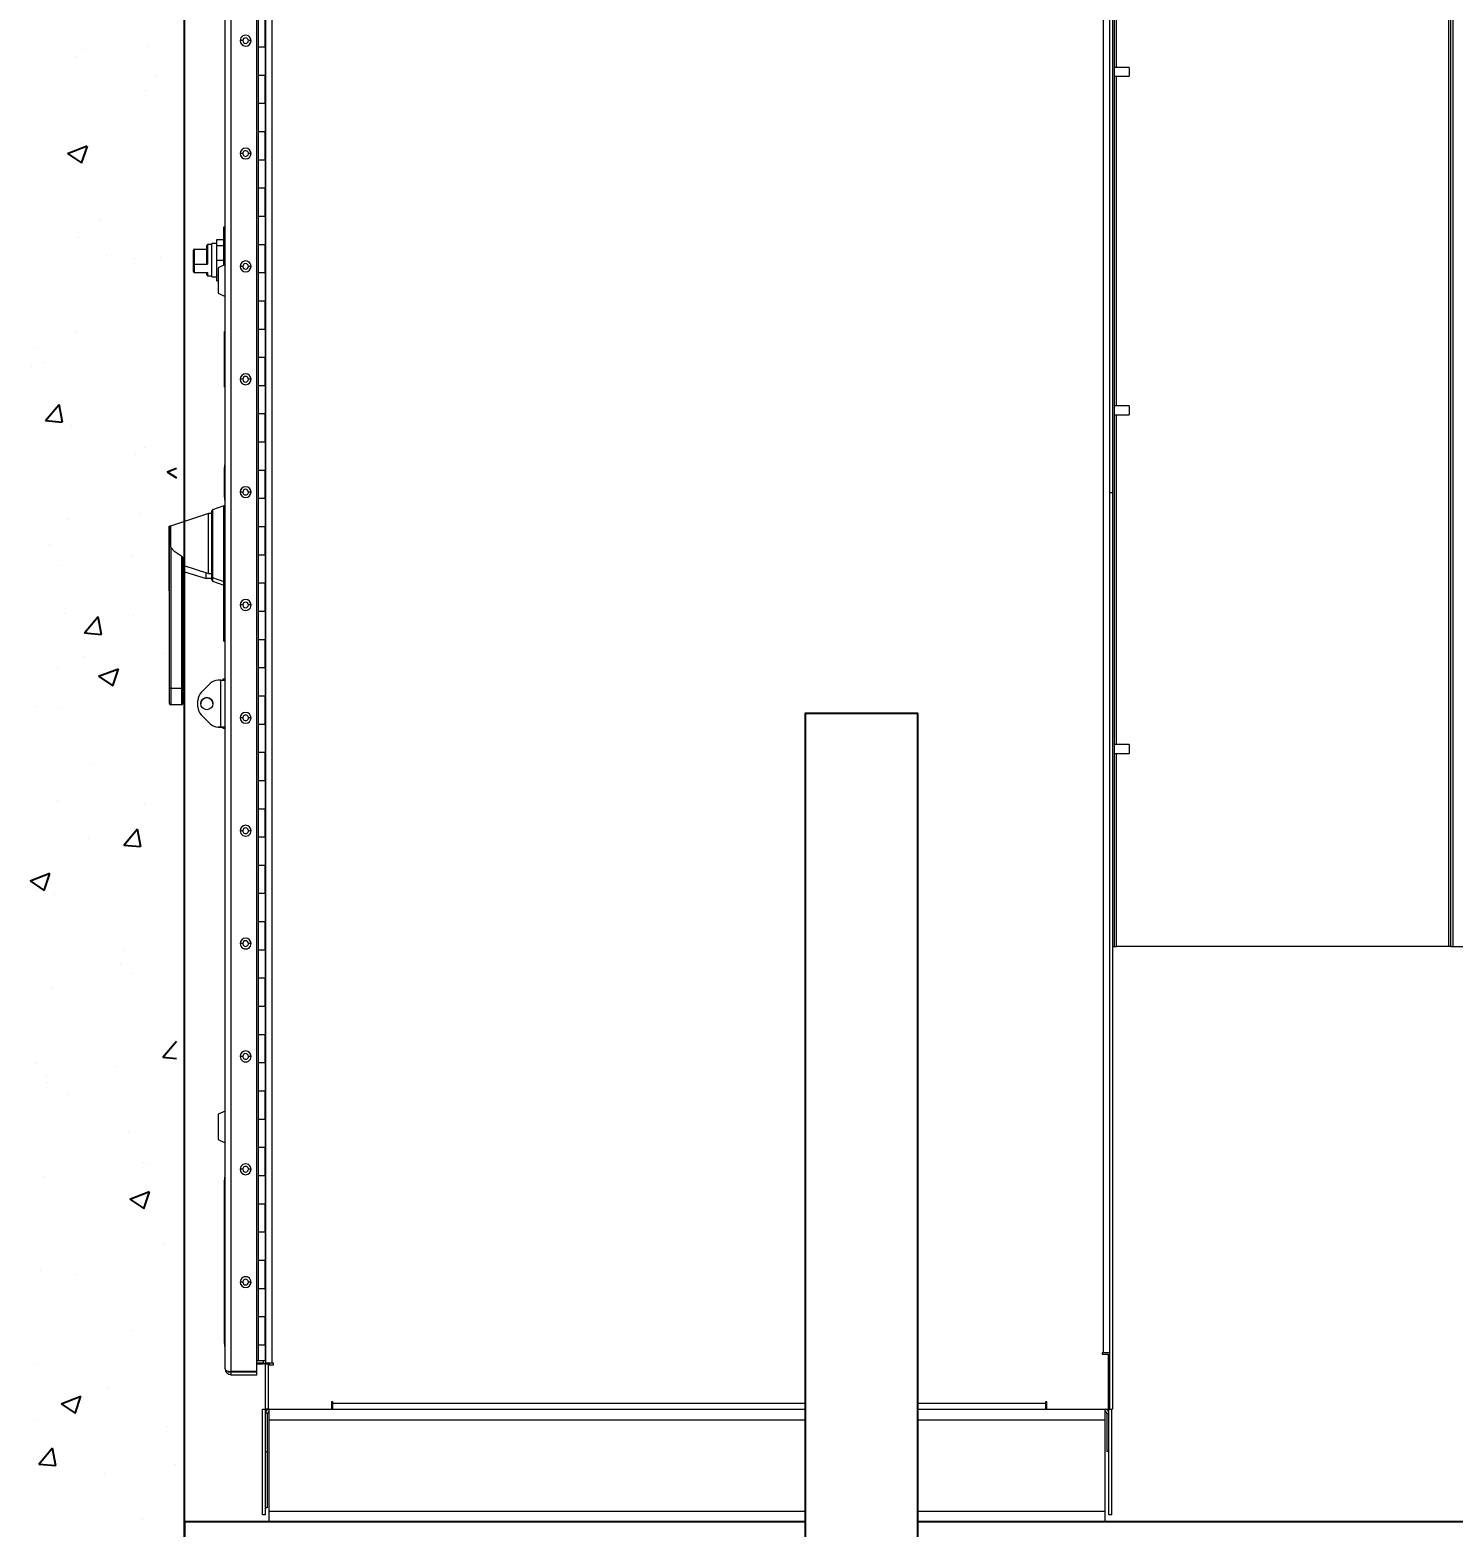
# Model space of a CAD drawing. Extents: x 1.3 to 36.8, y 1.2 to 24.4.
# Drawn here: x 9.058 to 10.109, y 20.621 to 21.726 of the extents above; entities that cross this region are included whole.
import ezdxf

# ---------------------------------------------------------------- set-up
doc = ezdxf.new("R2010")
doc.units = 0
doc.header["$LTSCALE"] = 96
doc.header["$MEASUREMENT"] = 0
doc.layers.add('Annotations', color=250, linetype='Continuous', lineweight=9)
doc.styles.add('Borrego', font='ARIALN.TTF')
doc.dimstyles.new('Borrego', dxfattribs={"dimtxt": 0.075, "dimasz": 0.1, "dimexe": 0.05, "dimexo": 0.05, "dimgap": 0.05, "dimtad": 0, "dimdec": 0, "dimzin": 0, "dimdsep": 46, "dimlunit": 3, "dimtxsty": 'Borrego', "dimcen": 0.05, "dimadec": 1, "dimazin": 0, "dimtfac": 1, "dimtdec": 0, "dimtofl": 0, "dimtmove": 0, "dimatfit": 3, "dimfxl": 1, "dimtolj": 1, "dimtzin": 0, "dimarcsym": 0})

# ---------------------------------------------------------------- blocks, each defined once
blk = doc.blocks.new('*D69')
at = {"layer": 'Annotations', "color": 0, "lineweight": -2}
for p, q in [((9.1721, 22.1014), (9.1721, 20.3171)), ((8.9223, 21.1716), (8.9223, 20.3171)), ((8.8223, 20.3671), (8.7223, 20.3671)), ((9.2721, 20.3671), (9.3721, 20.3671))]:
    blk.add_line(p, q, dxfattribs=at)
at = {"layer": 'Annotations', "color": 0}
for points in [[(8.8223, 20.3837), (8.8223, 20.3504), (8.9223, 20.3671)], [(9.2721, 20.3837), (9.2721, 20.3504), (9.1721, 20.3671)]]:
    blk.add_solid(points, dxfattribs=at)
at = {"layer": 'Defpoints', "color": 0}
for p in [(9.1721, 22.1514), (8.9223, 21.2216), (8.9223, 20.3671)]:
    blk.add_point(p, dxfattribs=at)
at = {"layer": 'Annotations', "color": 0, "lineweight": 9, "insert": (9.0472, 20.3671), "char_height": 0.0875, "attachment_point": 5, "style": 'Borrego'}
blk.add_mtext("\\A1;1'", dxfattribs=at)

msp = doc.modelspace()

# ---------------------------------------------------------------- linework, layer by layer
at = {"color": 7, "linetype": 'Continuous', "lineweight": 15}
for p, q in [((9.85094, 20.74958), (9.85094, 22.06208)), ((9.85531, 22.0599), (9.85531, 21.38458)), ((9.8575, 22.0599), (9.8575, 21.38458)), ((9.20238, 20.73771), (9.20238, 22.03229)), ((9.20675, 20.73567), (9.20675, 22.03433)), ((9.22581, 20.73567), (9.22581, 22.03433)), ((9.2325, 20.74177), (9.2325, 22.02823)), ((9.23688, 22.02823), (9.23688, 20.74177)), ((9.85906, 21.04948), (9.85906, 22.02448)), ((9.86063, 21.69859), (9.86063, 21.94203)), ((9.22685, 21.73458), (9.22685, 21.71375)), ((9.23185, 21.71375), (9.23185, 21.73458)), ((10.10594, 21.04948), (10.10594, 21.73552)), ((10.1075, 21.04948), (10.1075, 21.73552)), ((10.1075, 21.04948), (10.1075, 21.73552)), ((10.10906, 21.04948), (10.10906, 21.73552)), ((10.10594, 21.04948), (10.10594, 21.72625)), ((10.10906, 21.04948), (10.10906, 21.72625)), ((9.22685, 21.71375), (9.22685, 21.69292)), ((9.22685, 21.71375), (9.23185, 21.71375)), ((9.22685, 21.71375), (9.23185, 21.71375)), ((9.23185, 21.71375), (9.23185, 21.69292)), ((9.23185, 21.71375), (9.2325, 21.71375)), ((9.22685, 21.69292), (9.23185, 21.69292)), ((9.22685, 21.69292), (9.22685, 21.67208)), ((9.22685, 21.69292), (9.23185, 21.69292)), ((9.23185, 21.67208), (9.23185, 21.69292)), ((9.23185, 21.69292), (9.2325, 21.69292)), ((9.8698, 21.69859), (9.85906, 21.69859)), ((9.85906, 21.69203), (9.8698, 21.69203)), ((9.86063, 21.44859), (9.86063, 21.69203)), ((9.8698, 21.69859), (9.8698, 21.69203)), ((9.22685, 21.67208), (9.22685, 21.65125)), ((9.22685, 21.67208), (9.23185, 21.67208)), ((9.22685, 21.67208), (9.23185, 21.67208)), ((9.23185, 21.67208), (9.23185, 21.65125)), ((9.23185, 21.67208), (9.2325, 21.67208)), ((9.22685, 21.65125), (9.23185, 21.65125)), ((9.22685, 21.65125), (9.22685, 21.63042)), ((9.22685, 21.65125), (9.23185, 21.65125)), ((9.23185, 21.63042), (9.23185, 21.65125)), ((9.23185, 21.65125), (9.2325, 21.65125)), ((9.22685, 21.63042), (9.22685, 21.60958)), ((9.22685, 21.63042), (9.23185, 21.63042)), ((9.22685, 21.63042), (9.23185, 21.63042)), ((9.23185, 21.63042), (9.23185, 21.60958)), ((9.23185, 21.63042), (9.2325, 21.63042)), ((9.22685, 21.60958), (9.23185, 21.60958)), ((9.22685, 21.60958), (9.22685, 21.58875)), ((9.22685, 21.60958), (9.23185, 21.60958)), ((9.23185, 21.58875), (9.23185, 21.60958)), ((9.23185, 21.60958), (9.2325, 21.60958)), ((9.20135, 21.57083), (9.20135, 21.58083)), ((9.20135, 21.58083), (9.20238, 21.58083)), ((9.22685, 21.58875), (9.22685, 21.56792)), ((9.22685, 21.58875), (9.23185, 21.58875)), ((9.22685, 21.58875), (9.23185, 21.58875)), ((9.23185, 21.58875), (9.23185, 21.56792)), ((9.23185, 21.58875), (9.2325, 21.58875)), ((9.18883, 21.55357), (9.18883, 21.56719)), ((9.19248, 21.56771), (9.18935, 21.56771)), ((9.18935, 21.56771), (9.18935, 21.5533)), ((9.19613, 21.56849), (9.19248, 21.56849)), ((9.19248, 21.55625), (9.19248, 21.56849)), ((9.19613, 21.57162), (9.20133, 21.57162)), ((9.19613, 21.56712), (9.19613, 21.57162)), ((9.19613, 21.56712), (9.20133, 21.56712)), ((9.19613, 21.55625), (9.19613, 21.56712)), ((9.20133, 21.57083), (9.20133, 21.57162)), ((9.20135, 21.57083), (9.20133, 21.57083)), ((9.20133, 21.55248), (9.20133, 21.57083)), ((9.22685, 21.56792), (9.23185, 21.56792)), ((9.22685, 21.56792), (9.22685, 21.54708)), ((9.22685, 21.56792), (9.23185, 21.56792)), ((9.23185, 21.54708), (9.23185, 21.56792)), ((9.23185, 21.56792), (9.2325, 21.56792)), ((9.17894, 21.55306), (9.17894, 21.56371)), ((9.17946, 21.56437), (9.18883, 21.56437)), ((9.17946, 21.56437), (9.17946, 21.5533)), ((9.19248, 21.54401), (9.19248, 21.55625)), ((9.19613, 21.55625), (9.20133, 21.55625)), ((9.19613, 21.54539), (9.19613, 21.55625)), ((9.17894, 21.54789), (9.17894, 21.55306)), ((9.17946, 21.5533), (9.17946, 21.54722)), ((9.17946, 21.5533), (9.18935, 21.5533)), ((9.17946, 21.54722), (9.18935, 21.54722)), ((9.18883, 21.54531), (9.18883, 21.54722)), ((9.18935, 21.54722), (9.18935, 21.54479)), ((9.18935, 21.54479), (9.19248, 21.54479)), ((9.19613, 21.54539), (9.19717, 21.54539)), ((9.19613, 21.54089), (9.19613, 21.54539)), ((9.20238, 21.55297), (9.19717, 21.55054)), ((9.19717, 21.55054), (9.19717, 21.53196)), ((9.22685, 21.54708), (9.22685, 21.52625)), ((9.22685, 21.54708), (9.23185, 21.54708)), ((9.22685, 21.54708), (9.23185, 21.54708)), ((9.23185, 21.54708), (9.23185, 21.52625)), ((9.23185, 21.54708), (9.2325, 21.54708)), ((9.19248, 21.54401), (9.19613, 21.54401)), ((9.19613, 21.54089), (9.19717, 21.54089)), ((9.19717, 21.53196), (9.20238, 21.52953)), ((9.19717, 21.53196), (9.19717, 21.53191)), ((9.19717, 21.53191), (9.20238, 21.52948)), ((9.22685, 21.52625), (9.23185, 21.52625)), ((9.22685, 21.52625), (9.22685, 21.50542)), ((9.22685, 21.52625), (9.23185, 21.52625)), ((9.23185, 21.50542), (9.23185, 21.52625)), ((9.23185, 21.52625), (9.2325, 21.52625)), ((9.20185, 21.4625), (9.20185, 21.50351)), ((9.20185, 21.50351), (9.20238, 21.50351)), ((9.22685, 21.50542), (9.22685, 21.48458)), ((9.22685, 21.50542), (9.23185, 21.50542)), ((9.22685, 21.50542), (9.23185, 21.50542)), ((9.23185, 21.50542), (9.23185, 21.48458)), ((9.23185, 21.50542), (9.2325, 21.50542)), ((9.22685, 21.48458), (9.23185, 21.48458)), ((9.22685, 21.48458), (9.22685, 21.46375)), ((9.22685, 21.48458), (9.23185, 21.48458)), ((9.23185, 21.46375), (9.23185, 21.48458)), ((9.23185, 21.48458), (9.2325, 21.48458)), ((9.20185, 21.4625), (9.20238, 21.4625)), ((9.22685, 21.46375), (9.22685, 21.44292)), ((9.22685, 21.46375), (9.23185, 21.46375)), ((9.22685, 21.46375), (9.23185, 21.46375)), ((9.23185, 21.46375), (9.23185, 21.44292)), ((9.23185, 21.46375), (9.2325, 21.46375)), ((9.8698, 21.44859), (9.85906, 21.44859)), ((9.8698, 21.44859), (9.8698, 21.44203)), ((9.22685, 21.44292), (9.23185, 21.44292)), ((9.22685, 21.44292), (9.23185, 21.44292)), ((9.22685, 21.44292), (9.22685, 21.42208)), ((9.23185, 21.42208), (9.23185, 21.44292)), ((9.23185, 21.44292), (9.2325, 21.44292)), ((9.85906, 21.44203), (9.8698, 21.44203)), ((9.86063, 21.19859), (9.86063, 21.44203)), ((9.22685, 21.42208), (9.22685, 21.40125)), ((9.22685, 21.42208), (9.23185, 21.42208)), ((9.22685, 21.42208), (9.23185, 21.42208)), ((9.23185, 21.42208), (9.23185, 21.40125)), ((9.23185, 21.42208), (9.2325, 21.42208)), ((9.20211, 21.40313), (9.20185, 21.40313)), ((9.20185, 21.40261), (9.20185, 21.40313)), ((9.20211, 21.40261), (9.20185, 21.40261)), ((9.20185, 21.39219), (9.20185, 21.40261)), ((9.20211, 21.40521), (9.20238, 21.40521)), ((9.20211, 21.40261), (9.20211, 21.40521)), ((9.20238, 21.40261), (9.20211, 21.40261)), ((9.20211, 21.39219), (9.20211, 21.40261)), ((9.22685, 21.40125), (9.23185, 21.40125)), ((9.22685, 21.40125), (9.23185, 21.40125)), ((9.22685, 21.40125), (9.22685, 21.38042)), ((9.23185, 21.38042), (9.23185, 21.40125)), ((9.23185, 21.40125), (9.2325, 21.40125)), ((9.20211, 21.39219), (9.20185, 21.39219)), ((9.20185, 21.39167), (9.20185, 21.39219)), ((9.20211, 21.39167), (9.20185, 21.39167)), ((9.20185, 21.38177), (9.20185, 21.39167)), ((9.20211, 21.39219), (9.20238, 21.39219)), ((9.20211, 21.38958), (9.20211, 21.39219)), ((9.20211, 21.38177), (9.20185, 21.38177)), ((9.20185, 21.38125), (9.20185, 21.38177)), ((9.20211, 21.38125), (9.20185, 21.38125)), ((9.20238, 21.38958), (9.20211, 21.38958)), ((9.20211, 21.38177), (9.20211, 21.38958)), ((9.20211, 21.38177), (9.20238, 21.38177)), ((9.20211, 21.37917), (9.20211, 21.38177)), ((9.20238, 21.37917), (9.20211, 21.37917)), ((9.22685, 21.38042), (9.22685, 21.35958)), ((9.22685, 21.38042), (9.23185, 21.38042)), ((9.22685, 21.38042), (9.23185, 21.38042)), ((9.23185, 21.38042), (9.23185, 21.35958)), ((9.23185, 21.38042), (9.2325, 21.38042)), ((9.8575, 21.38458), (9.85531, 21.38458)), ((9.8575, 21.38458), (9.85531, 21.38458)), ((9.85531, 21.38458), (9.85531, 20.70792)), ((9.8575, 21.38458), (9.8575, 20.70792)), ((9.19007, 21.36911), (9.16193, 21.35996)), ((9.19253, 21.36911), (9.19007, 21.36911)), ((9.19007, 21.34696), (9.19007, 21.36911)), ((9.19253, 21.34696), (9.19253, 21.3711)), ((9.20127, 21.37486), (9.19307, 21.37187)), ((9.19307, 21.37187), (9.19307, 21.32205)), ((9.20127, 21.34696), (9.20127, 21.37486)), ((9.16136, 21.35978), (9.16095, 21.35978)), ((9.16095, 21.35797), (9.16095, 21.35978)), ((9.16095, 21.31204), (9.16095, 21.35797)), ((9.16095, 21.35797), (9.16136, 21.35797)), ((9.16136, 21.35797), (9.16136, 21.35978)), ((9.16136, 21.35727), (9.16136, 21.35797)), ((9.16136, 21.34463), (9.16136, 21.35727)), ((9.16193, 21.35996), (9.16193, 21.34456)), ((9.22685, 21.35958), (9.23185, 21.35958)), ((9.22685, 21.35958), (9.23185, 21.35958)), ((9.22685, 21.35958), (9.22685, 21.33875)), ((9.23185, 21.33875), (9.23185, 21.35958)), ((9.23185, 21.35958), (9.2325, 21.35958)), ((9.19007, 21.32481), (9.19007, 21.34696)), ((9.19253, 21.32282), (9.19253, 21.34696)), ((9.20127, 21.31906), (9.20127, 21.34696)), ((9.16136, 21.24033), (9.16136, 21.34463)), ((9.16218, 21.34433), (9.16218, 21.24033)), ((9.17039, 21.24033), (9.17039, 21.33781)), ((9.17121, 21.33635), (9.17121, 21.24033)), ((9.22685, 21.33875), (9.22685, 21.31792)), ((9.22685, 21.33875), (9.23185, 21.33875)), ((9.22685, 21.33875), (9.23185, 21.33875)), ((9.23185, 21.33875), (9.23185, 21.31792)), ((9.23185, 21.33875), (9.2325, 21.33875)), ((9.17121, 21.33094), (9.19007, 21.32481)), ((9.17162, 21.33081), (9.17162, 21.30467)), ((9.17162, 21.32636), (9.18843, 21.32122)), ((9.18843, 21.32122), (9.18843, 21.32535)), ((9.19007, 21.32481), (9.19253, 21.32481)), ((9.18843, 21.32153), (9.19253, 21.32153)), ((9.19253, 21.32011), (9.19253, 21.32282)), ((9.19307, 21.32205), (9.20127, 21.31906)), ((9.19307, 21.32205), (9.19307, 21.31934)), ((9.19307, 21.31934), (9.20127, 21.31635)), ((9.20127, 21.31635), (9.20127, 21.31906)), ((9.20133, 21.275), (9.20133, 21.31904)), ((9.22685, 21.31792), (9.23185, 21.31792)), ((9.22685, 21.31792), (9.23185, 21.31792)), ((9.22685, 21.31792), (9.22685, 21.29708)), ((9.23185, 21.29708), (9.23185, 21.31792)), ((9.23185, 21.31792), (9.2325, 21.31792)), ((9.16095, 21.31204), (9.16136, 21.31204)), ((9.17121, 21.30467), (9.17162, 21.30467)), ((9.17162, 21.30467), (9.17162, 21.29088)), ((9.22685, 21.29708), (9.22685, 21.27625)), ((9.22685, 21.29708), (9.23185, 21.29708)), ((9.22685, 21.29708), (9.23185, 21.29708)), ((9.23185, 21.29708), (9.23185, 21.27625)), ((9.23185, 21.29708), (9.2325, 21.29708)), ((9.20133, 21.275), (9.20238, 21.275)), ((9.22685, 21.27625), (9.23185, 21.27625)), ((9.22685, 21.27625), (9.23185, 21.27625)), ((9.22685, 21.27625), (9.22685, 21.25542)), ((9.23185, 21.25542), (9.23185, 21.27625)), ((9.23185, 21.27625), (9.2325, 21.27625)), ((9.20238, 21.24685), (9.20073, 21.24685)), ((9.20073, 21.24685), (9.20073, 21.24608)), ((9.22685, 21.25542), (9.22685, 21.23458)), ((9.22685, 21.25542), (9.23185, 21.25542)), ((9.22685, 21.25542), (9.23185, 21.25542)), ((9.23185, 21.25542), (9.23185, 21.23458)), ((9.23185, 21.25542), (9.2325, 21.25542)), ((9.16136, 21.22885), (9.16136, 21.24033)), ((9.16218, 21.24033), (9.16136, 21.24033)), ((9.16218, 21.24033), (9.16218, 21.22803)), ((9.16218, 21.24033), (9.17039, 21.24033)), ((9.17039, 21.22803), (9.17039, 21.24033)), ((9.17121, 21.24033), (9.17039, 21.24033)), ((9.17121, 21.24033), (9.17121, 21.22885)), ((9.18468, 21.23705), (9.19131, 21.24367)), ((9.19909, 21.24608), (9.19711, 21.24608)), ((9.19909, 21.21153), (9.19909, 21.24608)), ((9.19909, 21.24608), (9.20238, 21.24608)), ((9.17039, 21.22803), (9.16218, 21.22803)), ((9.18228, 21.22636), (9.18228, 21.23125)), ((9.22685, 21.23458), (9.23185, 21.23458)), ((9.22685, 21.23458), (9.22685, 21.21375)), ((9.22685, 21.23458), (9.23185, 21.23458)), ((9.23185, 21.21375), (9.23185, 21.23458)), ((9.23185, 21.23458), (9.2325, 21.23458)), ((9.19131, 21.21393), (9.18468, 21.22056)), ((9.18468, 21.22051), (9.19131, 21.21388)), ((9.22685, 21.21375), (9.22685, 21.19292)), ((9.22685, 21.21375), (9.23185, 21.21375)), ((9.22685, 21.21375), (9.23185, 21.21375)), ((9.23185, 21.21375), (9.23185, 21.19292)), ((9.23185, 21.21375), (9.2325, 21.21375)), ((9.19909, 21.21153), (9.19711, 21.21153)), ((9.19711, 21.21148), (9.19909, 21.21148)), ((9.20238, 21.21153), (9.19909, 21.21153)), ((9.19909, 21.21153), (9.19909, 21.21148)), ((9.19909, 21.21148), (9.20073, 21.21148)), ((9.20073, 21.21153), (9.20073, 21.21076)), ((9.20073, 21.21076), (9.20238, 21.21076)), ((9.20073, 21.21076), (9.20073, 21.21071)), ((9.20073, 21.21071), (9.20238, 21.21071)), ((9.22685, 21.19292), (9.23185, 21.19292)), ((9.22685, 21.19292), (9.23185, 21.19292)), ((9.22685, 21.19292), (9.22685, 21.17208)), ((9.23185, 21.17208), (9.23185, 21.19292)), ((9.23185, 21.19292), (9.2325, 21.19292)), ((9.8698, 21.19859), (9.85906, 21.19859)), ((9.85906, 21.19203), (9.8698, 21.19203)), ((9.86063, 21.04948), (9.86063, 21.19203)), ((9.8698, 21.19859), (9.8698, 21.19203)), ((9.22685, 21.17208), (9.22685, 21.15125)), ((9.22685, 21.17208), (9.23185, 21.17208)), ((9.22685, 21.17208), (9.23185, 21.17208)), ((9.23185, 21.17208), (9.23185, 21.15125)), ((9.23185, 21.17208), (9.2325, 21.17208)), ((9.22685, 21.15125), (9.23185, 21.15125)), ((9.22685, 21.15125), (9.23185, 21.15125)), ((9.22685, 21.15125), (9.22685, 21.13042)), ((9.23185, 21.13042), (9.23185, 21.15125)), ((9.23185, 21.15125), (9.2325, 21.15125)), ((9.22685, 21.13042), (9.22685, 21.10958)), ((9.22685, 21.13042), (9.23185, 21.13042)), ((9.22685, 21.13042), (9.23185, 21.13042)), ((9.23185, 21.13042), (9.23185, 21.10958)), ((9.23185, 21.13042), (9.2325, 21.13042)), ((9.22685, 21.10958), (9.23185, 21.10958)), ((9.22685, 21.10958), (9.23185, 21.10958)), ((9.22685, 21.10958), (9.22685, 21.08875)), ((9.23185, 21.08875), (9.23185, 21.10958)), ((9.23185, 21.10958), (9.2325, 21.10958)), ((9.22685, 21.08875), (9.22685, 21.06792)), ((9.22685, 21.08875), (9.23185, 21.08875)), ((9.22685, 21.08875), (9.23185, 21.08875)), ((9.23185, 21.08875), (9.23185, 21.06792)), ((9.23185, 21.08875), (9.2325, 21.08875)), ((9.22685, 21.06792), (9.23185, 21.06792)), ((9.22685, 21.06792), (9.23185, 21.06792)), ((9.22685, 21.06792), (9.22685, 21.04708)), ((9.23185, 21.04708), (9.23185, 21.06792)), ((9.23185, 21.06792), (9.2325, 21.06792)), ((9.8575, 21.04948), (9.85906, 21.04948)), ((9.85906, 21.04948), (9.86063, 21.04948)), ((10.10594, 21.04948), (9.86063, 21.04948)), ((10.1075, 21.04948), (10.10594, 21.04948)), ((10.1075, 21.04948), (10.10906, 21.04948)), ((10.10906, 21.04948), (10.35438, 21.04948)), ((9.22685, 21.04708), (9.22685, 21.02625)), ((9.22685, 21.04708), (9.23185, 21.04708)), ((9.22685, 21.04708), (9.23185, 21.04708)), ((9.23185, 21.04708), (9.23185, 21.02625)), ((9.23185, 21.04708), (9.2325, 21.04708)), ((9.22685, 21.02625), (9.23185, 21.02625)), ((9.22685, 21.02625), (9.22685, 21.00542)), ((9.22685, 21.02625), (9.23185, 21.02625)), ((9.23185, 21.00542), (9.23185, 21.02625)), ((9.23185, 21.02625), (9.2325, 21.02625)), ((9.22685, 21.00542), (9.22685, 20.98458)), ((9.22685, 21.00542), (9.23185, 21.00542)), ((9.22685, 21.00542), (9.23185, 21.00542)), ((9.23185, 21.00542), (9.23185, 20.98458)), ((9.23185, 21.00542), (9.2325, 21.00542)), ((9.22685, 20.98458), (9.23185, 20.98458)), ((9.22685, 20.98458), (9.22685, 20.96375)), ((9.22685, 20.98458), (9.23185, 20.98458)), ((9.23185, 20.96375), (9.23185, 20.98458)), ((9.23185, 20.98458), (9.2325, 20.98458)), ((9.22685, 20.96375), (9.22685, 20.94292)), ((9.22685, 20.96375), (9.23185, 20.96375)), ((9.22685, 20.96375), (9.23185, 20.96375)), ((9.23185, 20.96375), (9.23185, 20.94292)), ((9.23185, 20.96375), (9.2325, 20.96375)), ((9.22685, 20.94292), (9.23185, 20.94292)), ((9.22685, 20.94292), (9.22685, 20.92208)), ((9.22685, 20.94292), (9.23185, 20.94292)), ((9.23185, 20.92208), (9.23185, 20.94292)), ((9.23185, 20.94292), (9.2325, 20.94292)), ((9.20238, 20.92802), (9.19717, 20.92559)), ((9.19717, 20.92559), (9.19717, 20.90701)), ((9.22685, 20.92208), (9.22685, 20.90125)), ((9.22685, 20.92208), (9.23185, 20.92208)), ((9.22685, 20.92208), (9.23185, 20.92208)), ((9.23185, 20.92208), (9.23185, 20.90125)), ((9.23185, 20.92208), (9.2325, 20.92208)), ((9.19717, 20.90701), (9.20238, 20.90458)), ((9.19717, 20.90701), (9.19717, 20.90696)), ((9.19717, 20.90696), (9.20238, 20.90453)), ((9.22685, 20.90125), (9.23185, 20.90125)), ((9.22685, 20.90125), (9.22685, 20.88042)), ((9.22685, 20.90125), (9.23185, 20.90125)), ((9.23185, 20.88042), (9.23185, 20.90125)), ((9.23185, 20.90125), (9.2325, 20.90125)), ((9.20211, 20.87708), (9.20185, 20.87708)), ((9.20185, 20.87527), (9.20185, 20.87708)), ((9.20211, 20.87527), (9.20185, 20.87527)), ((9.20185, 20.75806), (9.20185, 20.87527)), ((9.20211, 20.87917), (9.20238, 20.87917)), ((9.20211, 20.87527), (9.20211, 20.87917)), ((9.20238, 20.87527), (9.20211, 20.87527)), ((9.20211, 20.75806), (9.20211, 20.87527)), ((9.22685, 20.88042), (9.22685, 20.85958)), ((9.22685, 20.88042), (9.23185, 20.88042)), ((9.22685, 20.88042), (9.23185, 20.88042)), ((9.23185, 20.88042), (9.23185, 20.85958)), ((9.23185, 20.88042), (9.2325, 20.88042)), ((9.22685, 20.85958), (9.23185, 20.85958)), ((9.22685, 20.85958), (9.22685, 20.83875)), ((9.22685, 20.85958), (9.23185, 20.85958)), ((9.23185, 20.83875), (9.23185, 20.85958)), ((9.23185, 20.85958), (9.2325, 20.85958)), ((9.22685, 20.83875), (9.22685, 20.81792)), ((9.22685, 20.83875), (9.23185, 20.83875)), ((9.22685, 20.83875), (9.23185, 20.83875)), ((9.23185, 20.83875), (9.23185, 20.81792)), ((9.23185, 20.83875), (9.2325, 20.83875)), ((9.22685, 20.81792), (9.23185, 20.81792)), ((9.22685, 20.81792), (9.23185, 20.81792)), ((9.22685, 20.81792), (9.22685, 20.79708)), ((9.23185, 20.79708), (9.23185, 20.81792)), ((9.23185, 20.81792), (9.2325, 20.81792)), ((9.22685, 20.79708), (9.22685, 20.77625)), ((9.22685, 20.79708), (9.23185, 20.79708)), ((9.22685, 20.79708), (9.23185, 20.79708)), ((9.23185, 20.79708), (9.23185, 20.77625)), ((9.23185, 20.79708), (9.2325, 20.79708)), ((9.22685, 20.77625), (9.23185, 20.77625)), ((9.22685, 20.77625), (9.23185, 20.77625)), ((9.22685, 20.77625), (9.22685, 20.75542)), ((9.23185, 20.75542), (9.23185, 20.77625)), ((9.23185, 20.77625), (9.2325, 20.77625)), ((9.20211, 20.75806), (9.20185, 20.75806)), ((9.20185, 20.75625), (9.20185, 20.75806)), ((9.20211, 20.75625), (9.20185, 20.75625)), ((9.20211, 20.75806), (9.20238, 20.75806)), ((9.20211, 20.75417), (9.20211, 20.75806)), ((9.20238, 20.75417), (9.20211, 20.75417)), ((9.22685, 20.75542), (9.22685, 20.74375)), ((9.22685, 20.75542), (9.23185, 20.75542)), ((9.22685, 20.75542), (9.23185, 20.75542)), ((9.23185, 20.75542), (9.23185, 20.74375)), ((9.23185, 20.75542), (9.2325, 20.75542)), ((9.85094, 20.74958), (9.84984, 20.74958)), ((9.84984, 20.74958), (9.84984, 20.74849)), ((9.85531, 20.74958), (9.85094, 20.74958)), ((9.22581, 20.74375), (9.22685, 20.74375)), ((9.23031, 20.74177), (9.22581, 20.74177)), ((9.22581, 20.74125), (9.23031, 20.74125)), ((9.22685, 20.74375), (9.23185, 20.74375)), ((9.23031, 20.74375), (9.23031, 20.74177)), ((9.23031, 20.74177), (9.2325, 20.74177)), ((9.23031, 20.74177), (9.23031, 20.74125)), ((9.23188, 20.74125), (9.23031, 20.74125)), ((9.23185, 20.74375), (9.2325, 20.74375)), ((9.23188, 20.74177), (9.23188, 20.74115)), ((9.23406, 20.74115), (9.23188, 20.74115)), ((9.23188, 20.74115), (9.23188, 20.70792)), ((9.23688, 20.74177), (9.2325, 20.74177)), ((9.23406, 20.74177), (9.23406, 20.74115)), ((9.23469, 20.74125), (9.23406, 20.74125)), ((9.23406, 20.74115), (9.23406, 20.74068)), ((9.23406, 20.74068), (9.23406, 20.70792)), ((9.23406, 20.74068), (9.23797, 20.74068)), ((9.23469, 20.74177), (9.23469, 20.74125)), ((9.23469, 20.74177), (9.23469, 20.74125)), ((9.23479, 20.74167), (9.23479, 20.74068)), ((9.23797, 20.74177), (9.23688, 20.74177)), ((9.23797, 20.74068), (9.23797, 20.74177)), ((9.84984, 20.74849), (9.85433, 20.74849)), ((9.85433, 20.74849), (9.85433, 20.70792)), ((9.20456, 20.73594), (9.20456, 20.73552)), ((9.20456, 20.73552), (9.21498, 20.73552)), ((9.22581, 20.73567), (9.20675, 20.73567)), ((9.20675, 20.73333), (9.20675, 20.73552)), ((9.20675, 20.73333), (9.22581, 20.73333)), ((9.21498, 20.73552), (9.21498, 20.73567)), ((9.21498, 20.73552), (9.22581, 20.73552)), ((9.22581, 20.73333), (9.22581, 20.73552)), ((9.23, 20.62979), (9.23, 20.70792)), ((9.23, 20.70792), (9.23219, 20.70792)), ((9.23219, 20.62979), (9.23219, 20.70792)), ((9.23406, 20.70792), (9.23219, 20.70792)), ((9.23375, 20.70479), (9.23219, 20.70479)), ((9.23344, 20.70792), (9.23344, 20.70729)), ((9.23375, 20.67667), (9.23375, 20.70479)), ((9.23406, 20.70792), (9.28089, 20.70792)), ((9.23479, 20.7), (9.23479, 20.70792)), ((9.28198, 20.71339), (9.28089, 20.71339)), ((9.28089, 20.71339), (9.28089, 20.70792)), ((9.28089, 20.70792), (9.28198, 20.70792)), ((9.28198, 20.71229), (9.28198, 20.71339)), ((9.28198, 20.71229), (9.63063, 20.71229)), ((9.28198, 20.70792), (9.28198, 20.71229)), ((9.28198, 20.70792), (9.63063, 20.70792)), ((9.71396, 20.71229), (9.80802, 20.71229)), ((9.71396, 20.70792), (9.80802, 20.70792)), ((9.80911, 20.71339), (9.80802, 20.71339)), ((9.80802, 20.71339), (9.80802, 20.71229)), ((9.80802, 20.71229), (9.80802, 20.70792)), ((9.80802, 20.70792), (9.80911, 20.70792)), ((9.80911, 20.70792), (9.80911, 20.71339)), ((9.80911, 20.70792), (9.85433, 20.70792)), ((9.85229, 20.7), (9.85229, 20.70792)), ((9.85333, 20.70479), (9.85333, 20.67667)), ((9.85333, 20.70479), (9.8549, 20.70479)), ((9.8549, 20.62979), (9.8549, 20.70792)), ((9.8549, 20.70792), (9.85708, 20.70792)), ((9.8575, 20.70792), (9.85708, 20.70792)), ((9.85708, 20.62979), (9.85708, 20.70792)), ((9.23479, 20.7), (9.63063, 20.7)), ((9.23479, 20.6325), (9.23479, 20.7)), ((9.71396, 20.7), (9.85229, 20.7)), ((9.85229, 20.6325), (9.85229, 20.7)), ((9.23219, 20.67667), (9.23375, 20.67667)), ((9.23344, 20.67667), (9.23344, 20.635)), ((9.8549, 20.67667), (9.85333, 20.67667)), ((9.23219, 20.62979), (9.23, 20.62979)), ((9.23344, 20.635), (9.23219, 20.635)), ((9.23479, 20.62458), (9.23479, 20.6325)), ((9.23479, 20.6325), (9.63063, 20.6325)), ((9.71396, 20.6325), (9.85229, 20.6325)), ((9.85229, 20.62458), (9.85229, 20.6325)), ((9.85708, 20.62979), (9.8549, 20.62979)), ((9.23479, 20.62458), (9.63063, 20.62458)), ((9.71396, 20.62458), (9.85229, 20.62458))]:
    msp.add_line(p, q, dxfattribs=at)
for p, q in [((9.09917, 21.71179), (9.09917, 21.71179)), ((9.1451, 21.71377), (9.1451, 21.71377)), ((9.09294, 21.7069), (9.09294, 21.7069)), ((9.15119, 21.69295), (9.15119, 21.69295)), ((9.14378, 21.68169), (9.14378, 21.68169)), ((9.08597, 21.63502), (9.10056, 21.64062)), ((9.08597, 21.63502), (9.09634, 21.62803)), ((9.09639, 21.62791), (9.10061, 21.6405)), ((9.09664, 21.64244), (9.09664, 21.64244)), ((9.09029, 21.6316), (9.09029, 21.6316)), ((9.11062, 21.58649), (9.11062, 21.58649)), ((9.0941, 21.57309), (9.0941, 21.57309)), ((9.11439, 21.55982), (9.11439, 21.55982)), ((9.13518, 21.55739), (9.13518, 21.55739)), ((9.15455, 21.5585), (9.15455, 21.5585)), ((9.09157, 21.50373), (9.09157, 21.50373)), ((9.06361, 21.49079), (9.06361, 21.49079)), ((9.06917, 21.48059), (9.06917, 21.48059)), ((9.05958, 21.47765), (9.05958, 21.47765)), ((9.06968, 21.43778), (9.07972, 21.44975)), ((9.08218, 21.43657), (9.07977, 21.44963)), ((9.06968, 21.43778), (9.08213, 21.43669)), ((9.08904, 21.43438), (9.08904, 21.43438)), ((9.13635, 21.4128), (9.13635, 21.4128)), ((9.14317, 21.41788), (9.14317, 21.41788)), ((9.15964, 21.40007), (9.16649, 21.4027)), ((9.15964, 21.40007), (9.16649, 21.39545)), ((9.13981, 21.36943), (9.13981, 21.36943)), ((9.0865, 21.36503), (9.0865, 21.36503)), ((9.07253, 21.34615), (9.07253, 21.34615)), ((9.13369, 21.3375), (9.13369, 21.3375)), ((9.08154, 21.33064), (9.08154, 21.33064)), ((9.08397, 21.29568), (9.08397, 21.29568)), ((9.09859, 21.28107), (9.10863, 21.29304)), ((9.11109, 21.27986), (9.10868, 21.29292)), ((9.13457, 21.29357), (9.13457, 21.29357)), ((9.09859, 21.28107), (9.11104, 21.27998)), ((9.09837, 21.26354), (9.09837, 21.26354)), ((9.15779, 21.26572), (9.15779, 21.26572)), ((9.07889, 21.25533), (9.07889, 21.25533)), ((9.10895, 21.24899), (9.12354, 21.25459)), ((9.10895, 21.24899), (9.11931, 21.242)), ((9.11936, 21.24189), (9.12358, 21.25448)), ((9.06299, 21.22698), (9.06299, 21.22698)), ((9.08144, 21.22632), (9.08144, 21.22632)), ((9.10298, 21.18355), (9.10298, 21.18355)), ((9.0789, 21.15697), (9.0789, 21.15697)), ((9.14256, 21.15407), (9.14256, 21.15407)), ((9.12749, 21.12436), (9.13754, 21.13633)), ((9.13999, 21.12315), (9.13758, 21.13621)), ((9.10172, 21.1291), (9.10172, 21.1291)), ((9.12749, 21.12436), (9.13994, 21.12327)), ((9.05826, 21.09792), (9.07284, 21.10352)), ((9.06867, 21.09081), (9.07289, 21.1034)), ((9.05826, 21.09792), (9.06862, 21.09093)), ((9.07637, 21.08762), (9.07637, 21.08762)), ((9.12495, 21.03653), (9.12495, 21.03653)), ((9.12756, 21.04648), (9.12756, 21.04648)), ((9.13395, 21.02976), (9.13395, 21.02976)), ((9.07384, 21.01826), (9.07384, 21.01826)), ((9.1564, 20.96766), (9.16644, 20.97963)), ((9.06238, 20.96317), (9.06238, 20.96317)), ((9.12229, 20.96123), (9.12229, 20.96123)), ((9.1564, 20.96766), (9.16649, 20.96677)), ((9.07014, 20.95437), (9.07014, 20.95437)), ((9.0713, 20.94891), (9.0713, 20.94891)), ((9.08699, 20.94003), (9.08699, 20.94003)), ((9.13092, 20.91204), (9.13092, 20.91204)), ((9.14194, 20.89026), (9.14194, 20.89026)), ((9.14639, 20.88945), (9.14639, 20.88945)), ((9.06749, 20.87906), (9.06749, 20.87906)), ((9.06877, 20.87956), (9.06877, 20.87956)), ((9.13192, 20.86297), (9.14651, 20.86857)), ((9.13192, 20.86297), (9.14229, 20.85598)), ((9.14233, 20.85586), (9.14656, 20.86845)), ((9.15676, 20.82943), (9.15676, 20.82943)), ((9.06624, 20.81021), (9.06624, 20.81021)), ((9.09158, 20.80728), (9.09158, 20.80728)), ((9.13334, 20.76595), (9.13334, 20.76595)), ((9.0637, 20.74085), (9.0637, 20.74085)), ((9.08123, 20.7119), (9.09582, 20.7175)), ((9.09164, 20.70479), (9.09587, 20.71738)), ((9.11619, 20.72297), (9.11619, 20.72297)), ((9.08123, 20.7119), (9.09159, 20.70491)), ((9.06176, 20.69935), (9.06176, 20.69935)), ((9.16011, 20.69499), (9.16011, 20.69499)), ((9.06117, 20.6715), (9.06117, 20.6715)), ((9.06478, 20.66732), (9.07483, 20.67929)), ((9.07728, 20.66611), (9.07487, 20.67917)), ((9.06478, 20.66732), (9.07723, 20.66623)), ((9.11354, 20.66026), (9.11354, 20.66026)), ((9.1657, 20.66713), (9.1657, 20.66713)), ((9.14133, 20.62645), (9.14133, 20.62645))]:
    msp.add_line(p, q)
at = {"color": 7, "linetype": 'Continuous', "lineweight": 15, "flags": 128}
for points in [[(9.17946, 21.5533), (9.17931, 21.55329), (9.17918, 21.55327), (9.17907, 21.55322), (9.17899, 21.55316), (9.17894, 21.55307), (9.17894, 21.55306), (9.17894, 21.55306)], [(9.18935, 21.5533), (9.18919, 21.55332), (9.18904, 21.55336), (9.18892, 21.55342), (9.18885, 21.55351), (9.18883, 21.55357)], [(9.16193, 21.34456), (9.16169, 21.34457), (9.1615, 21.34459), (9.16139, 21.34461), (9.16136, 21.34463), (9.16136, 21.34463)], [(9.16218, 21.34433), (9.16257, 21.34377), (9.16457, 21.34169), (9.16662, 21.34012), (9.16879, 21.33873), (9.17039, 21.33781)]]:
    msp.add_lwpolyline(points, dxfattribs=at)
for points in [[(9.71396, 20.49178), (9.71396, 21.22156), (9.63063, 21.22156), (9.63063, 20.48867)], [(9.63063, 20.62458), (9.17229, 20.62458), (9.17229, 20.47156), (11.03958, 20.54125), (11.03958, 20.62458), (10.46396, 20.62458)], [(10.38063, 20.62458), (9.71396, 20.62458)]]:
    msp.add_lwpolyline(points)
at = {"color": 7, "linetype": 'Continuous', "lineweight": 15}
msp.add_circle((9.18884, 21.2288), 0.00451, dxfattribs=at)
for centre, radius, start, end in [((9.21748, 21.71833), 0.00401, 0, 180.13698), ((9.21748, 21.71833), 0.00401, 180, 359.86303), ((9.21748, 21.71833), 0.00208, 0, 179.85131), ((9.21748, 21.71833), 0.00208, 180, 359.85128), ((9.21748, 21.635), 0.00401, 0, 179.86303), ((9.21748, 21.635), 0.00401, 180.18886, 0), ((9.21748, 21.635), 0.00208, 359.85574, 180), ((9.21748, 21.635), 0.00208, 179.71248, 0), ((9.18935, 21.56719), 0.000521, 90, 180), ((9.17955, 21.56377), 0.000613, 98.43501, 185.22653), ((9.21748, 21.55167), 0.00401, 0, 180.13698), ((9.17956, 21.54783), 0.000623, 174.61432, 260.82872), ((9.18935, 21.54531), 0.000521, 180, 270), ((9.21748, 21.55167), 0.00401, 180, 359.86303), ((9.21748, 21.55167), 0.00208, 0, 179.8513), ((9.21748, 21.55167), 0.00208, 180, 359.85128), ((9.21748, 21.46833), 0.00401, 0, 179.86303), ((9.21748, 21.46833), 0.00401, 180.05946, 0), ((9.21748, 21.46833), 0.00208, 0, 179.85128), ((9.21748, 21.46833), 0.00208, 180, 359.8513), ((9.21748, 21.385), 0.00401, 0.18886, 180), ((9.21748, 21.385), 0.00401, 180, 359.86303), ((9.21748, 21.385), 0.00208, 0, 179.85131), ((9.21748, 21.385), 0.00208, 179.85574, 0), ((9.19335, 21.3711), 0.00082, 110, 180), ((9.20156, 21.37409), 0.00082, 0, 110), ((9.16218, 21.35918), 0.00082, 108, 180), ((9.16183, 21.3442), 0.00038, 20.69537, 74.44969), ((9.16926, 21.33622), 0.00195, 3.7937, 54.75356), ((9.19335, 21.32282), 0.00082, 180, 250), ((9.19335, 21.32011), 0.00082, 180, 250), ((9.20156, 21.31983), 0.00082, 250, 0), ((9.20156, 21.31712), 0.00082, 250, 254.33573), ((9.21748, 21.30167), 0.00401, 0, 179.86303), ((9.21748, 21.30167), 0.00401, 180, 0.13698), ((9.21748, 21.30167), 0.00208, 0, 179.85128), ((9.21748, 21.30167), 0.00208, 180, 359.8513), ((9.1708, 21.29088), 0.00082, 300, 0), ((9.19048, 21.23125), 0.0082, 135, 180), ((9.19711, 21.23787), 0.0082, 90, 135), ((9.16218, 21.22885), 0.00082, 180, 270), ((9.17039, 21.22885), 0.00082, 270, 0), ((9.19048, 21.22636), 0.0082, 180, 225), ((9.19048, 21.22631), 0.0082, 180, 225), ((9.18884, 21.22875), 0.00451, 90, 179.66935), ((9.18884, 21.22875), 0.00451, 0.33065, 90), ((9.19711, 21.21973), 0.0082, 225, 270), ((9.19711, 21.21968), 0.0082, 225, 270), ((9.21748, 21.21833), 0.00401, 0, 179.86303), ((9.21748, 21.21833), 0.00401, 180, 359.86303), ((9.21748, 21.21833), 0.00208, 359.85574, 180), ((9.21748, 21.21833), 0.00208, 179.85574, 0), ((9.21748, 21.135), 0.00401, 0.09194, 180), ((9.21748, 21.135), 0.00208, 0, 179.8513), ((9.21748, 21.135), 0.00401, 180, 0.13697), ((9.21748, 21.135), 0.00208, 180, 0.02549), ((9.21748, 21.05167), 0.00401, 0.09194, 180), ((9.21748, 21.05167), 0.00401, 180, 0.13697), ((9.21748, 21.05167), 0.00208, 0, 179.97447), ((9.21748, 21.05167), 0.00208, 180, 0.0255), ((9.21748, 20.96833), 0.00401, 0.09194, 180), ((9.21748, 20.96833), 0.00208, 0, 179.97449), ((9.21748, 20.96833), 0.00401, 180, 0.13697), ((9.21748, 20.96833), 0.00208, 180, 0.02551), ((9.21748, 20.885), 0.00401, 0, 180.13697), ((9.21748, 20.885), 0.00401, 180, 359.86303), ((9.21748, 20.885), 0.00208, 0, 180.02549), ((9.21748, 20.885), 0.00208, 180, 359.97447), ((9.21748, 20.80167), 0.00401, 0, 180.13697), ((9.21748, 20.80167), 0.00401, 180.09194, 0), ((9.21748, 20.80167), 0.00208, 0, 180.02549), ((9.21748, 20.80167), 0.00208, 180, 359.97447), ((9.20675, 20.73771), 0.00437, 180, 270), ((9.23531, 20.70479), 0.00312, 99.59407, 180), ((9.23531, 20.70479), 0.00156, 109.47122, 180), ((9.85177, 20.70479), 0.00312, 0, 80.40593), ((9.85177, 20.70479), 0.00156, 0, 70.52878)]:
    msp.add_arc(centre, radius, start, end, dxfattribs=at)
msp.add_ellipse((9.20675, 20.73771), major_axis=(0.00437, 0), ratio=0.4663282, start_param=3.1415927, end_param=4.712389, dxfattribs=at)
for points, knots in [([(9.2154, 21.71833), (9.21514, 21.71833), (9.21461, 21.71833), (9.21401, 21.71833), (9.21361, 21.71833), (9.21352, 21.71833), (9.21347, 21.71833)], [0, 0, 0, 0, 0.272761, 0.5617807, 0.7872328, 1, 1, 1, 1]), ([(9.22149, 21.71833), (9.22142, 21.71833), (9.22129, 21.71833), (9.22077, 21.71833), (9.22017, 21.71833), (9.21976, 21.71833), (9.21956, 21.71833)], [0, 0, 0, 0, 0.2727676, 0.5617951, 0.7872369, 1, 1, 1, 1]), ([(9.2154, 21.635), (9.21514, 21.635), (9.21461, 21.635), (9.21401, 21.635), (9.21361, 21.635), (9.21352, 21.635), (9.21347, 21.635)], [0, 0, 0, 0, 0.272761, 0.5617807, 0.7872328, 1, 1, 1, 1]), ([(9.22149, 21.635), (9.22142, 21.635), (9.22129, 21.635), (9.22077, 21.635), (9.22017, 21.635), (9.21976, 21.635), (9.21956, 21.635)], [0, 0, 0, 0, 0.2727676, 0.5617951, 0.7872369, 1, 1, 1, 1]), ([(9.2154, 21.55167), (9.21514, 21.55167), (9.21461, 21.55167), (9.21401, 21.55167), (9.21361, 21.55167), (9.21352, 21.55167), (9.21347, 21.55167)], [0, 0, 0, 0, 0.272761, 0.5617807, 0.7872328, 1, 1, 1, 1]), ([(9.22149, 21.55167), (9.22142, 21.55167), (9.22129, 21.55167), (9.22077, 21.55167), (9.22017, 21.55167), (9.21976, 21.55167), (9.21956, 21.55167)], [0, 0, 0, 0, 0.2727676, 0.5617951, 0.7872369, 1, 1, 1, 1]), ([(9.2154, 21.46833), (9.21514, 21.46833), (9.21461, 21.46833), (9.21401, 21.46833), (9.21361, 21.46833), (9.21352, 21.46833), (9.21347, 21.46833)], [0, 0, 0, 0, 0.272761, 0.5617807, 0.7872328, 1, 1, 1, 1]), ([(9.22149, 21.46833), (9.22142, 21.46833), (9.22129, 21.46833), (9.22077, 21.46833), (9.22017, 21.46833), (9.21976, 21.46833), (9.21956, 21.46833)], [0, 0, 0, 0, 0.2727676, 0.5617951, 0.7872369, 1, 1, 1, 1]), ([(9.2154, 21.385), (9.21514, 21.385), (9.21461, 21.385), (9.21401, 21.385), (9.21361, 21.385), (9.21352, 21.385), (9.21347, 21.385)], [0, 0, 0, 0, 0.272761, 0.5617807, 0.7872328, 1, 1, 1, 1]), ([(9.22149, 21.385), (9.22142, 21.385), (9.22129, 21.385), (9.22077, 21.385), (9.22017, 21.385), (9.21976, 21.385), (9.21956, 21.385)], [0, 0, 0, 0, 0.2727676, 0.5617951, 0.7872369, 1, 1, 1, 1]), ([(9.2154, 21.30167), (9.21514, 21.30167), (9.21461, 21.30167), (9.21401, 21.30167), (9.21361, 21.30167), (9.21352, 21.30167), (9.21347, 21.30167)], [0, 0, 0, 0, 0.272761, 0.5617807, 0.7872328, 1, 1, 1, 1]), ([(9.22149, 21.30167), (9.22142, 21.30167), (9.22129, 21.30167), (9.22077, 21.30167), (9.22017, 21.30167), (9.21976, 21.30167), (9.21956, 21.30167)], [0, 0, 0, 0, 0.2727676, 0.5617951, 0.7872369, 1, 1, 1, 1]), ([(9.2154, 21.21833), (9.21514, 21.21833), (9.21461, 21.21833), (9.21401, 21.21833), (9.21361, 21.21833), (9.21352, 21.21833), (9.21347, 21.21833)], [0, 0, 0, 0, 0.272761, 0.5617807, 0.7872328, 1, 1, 1, 1]), ([(9.22149, 21.21833), (9.22142, 21.21833), (9.22129, 21.21833), (9.22077, 21.21833), (9.22017, 21.21833), (9.21976, 21.21833), (9.21956, 21.21833)], [0, 0, 0, 0, 0.2727676, 0.5617951, 0.7872369, 1, 1, 1, 1]), ([(9.2154, 21.135), (9.21514, 21.135), (9.21461, 21.135), (9.21401, 21.135), (9.21361, 21.135), (9.21352, 21.135), (9.21347, 21.135)], [0, 0, 0, 0, 0.272761, 0.5617807, 0.7872328, 1, 1, 1, 1]), ([(9.22149, 21.135), (9.22142, 21.135), (9.22129, 21.135), (9.22077, 21.135), (9.22017, 21.135), (9.21976, 21.135), (9.21956, 21.135)], [0, 0, 0, 0, 0.2727676, 0.5617951, 0.7872369, 1, 1, 1, 1]), ([(9.2154, 21.05167), (9.21514, 21.05167), (9.21461, 21.05167), (9.21401, 21.05167), (9.21361, 21.05167), (9.21352, 21.05167), (9.21347, 21.05167)], [0, 0, 0, 0, 0.272761, 0.5617807, 0.7872328, 1, 1, 1, 1]), ([(9.22149, 21.05167), (9.22142, 21.05167), (9.22129, 21.05167), (9.22077, 21.05167), (9.22017, 21.05167), (9.21976, 21.05167), (9.21956, 21.05167)], [0, 0, 0, 0, 0.2727676, 0.5617951, 0.7872369, 1, 1, 1, 1]), ([(9.2154, 20.96833), (9.21514, 20.96833), (9.21461, 20.96833), (9.21401, 20.96833), (9.21361, 20.96833), (9.21352, 20.96833), (9.21347, 20.96833)], [0, 0, 0, 0, 0.272761, 0.5617807, 0.7872328, 1, 1, 1, 1]), ([(9.22149, 20.96833), (9.22142, 20.96833), (9.22129, 20.96833), (9.22077, 20.96833), (9.22017, 20.96833), (9.21976, 20.96833), (9.21956, 20.96833)], [0, 0, 0, 0, 0.2727676, 0.5617951, 0.7872369, 1, 1, 1, 1]), ([(9.2154, 20.885), (9.21514, 20.885), (9.21461, 20.885), (9.21401, 20.885), (9.21361, 20.885), (9.21352, 20.885), (9.21347, 20.885)], [0, 0, 0, 0, 0.272761, 0.5617807, 0.7872328, 1, 1, 1, 1]), ([(9.22149, 20.885), (9.22142, 20.885), (9.22129, 20.885), (9.22077, 20.885), (9.22017, 20.885), (9.21976, 20.885), (9.21956, 20.885)], [0, 0, 0, 0, 0.2727676, 0.5617951, 0.7872369, 1, 1, 1, 1]), ([(9.2154, 20.80167), (9.21514, 20.80167), (9.21461, 20.80167), (9.21401, 20.80167), (9.21361, 20.80167), (9.21352, 20.80167), (9.21347, 20.80167)], [0, 0, 0, 0, 0.272761, 0.5617807, 0.7872328, 1, 1, 1, 1]), ([(9.22149, 20.80167), (9.22142, 20.80167), (9.22129, 20.80167), (9.22077, 20.80167), (9.22017, 20.80167), (9.21976, 20.80167), (9.21956, 20.80167)], [0, 0, 0, 0, 0.2727676, 0.5617951, 0.7872369, 1, 1, 1, 1])]:
    msp.add_open_spline(points, degree=3, knots=knots, dxfattribs=at)

# ---------------------------------------------------------------- dimensions: what is measured, and where the dimension line sits
at = {"layer": 'Annotations', "lineweight": 9}
dim = msp.add_linear_dim(base=(8.92229, 20.36708), p1=(9.17207, 22.15138), p2=(8.92229, 21.22156), dimstyle='Borrego', override={"dimscale": 1, "dimtxt": 0.0875, "dimlfac": 48.000002, "dimtix": 0, "dimtofl": 0, "dimtmove": 0, "dimatfit": 3}, dxfattribs=at)
dim.commit()
dim.dimension.update_dxf_attribs({"geometry": '*D69', "text_midpoint": (9.04718, 20.36708)})

doc.saveas('drawing.dxf')
